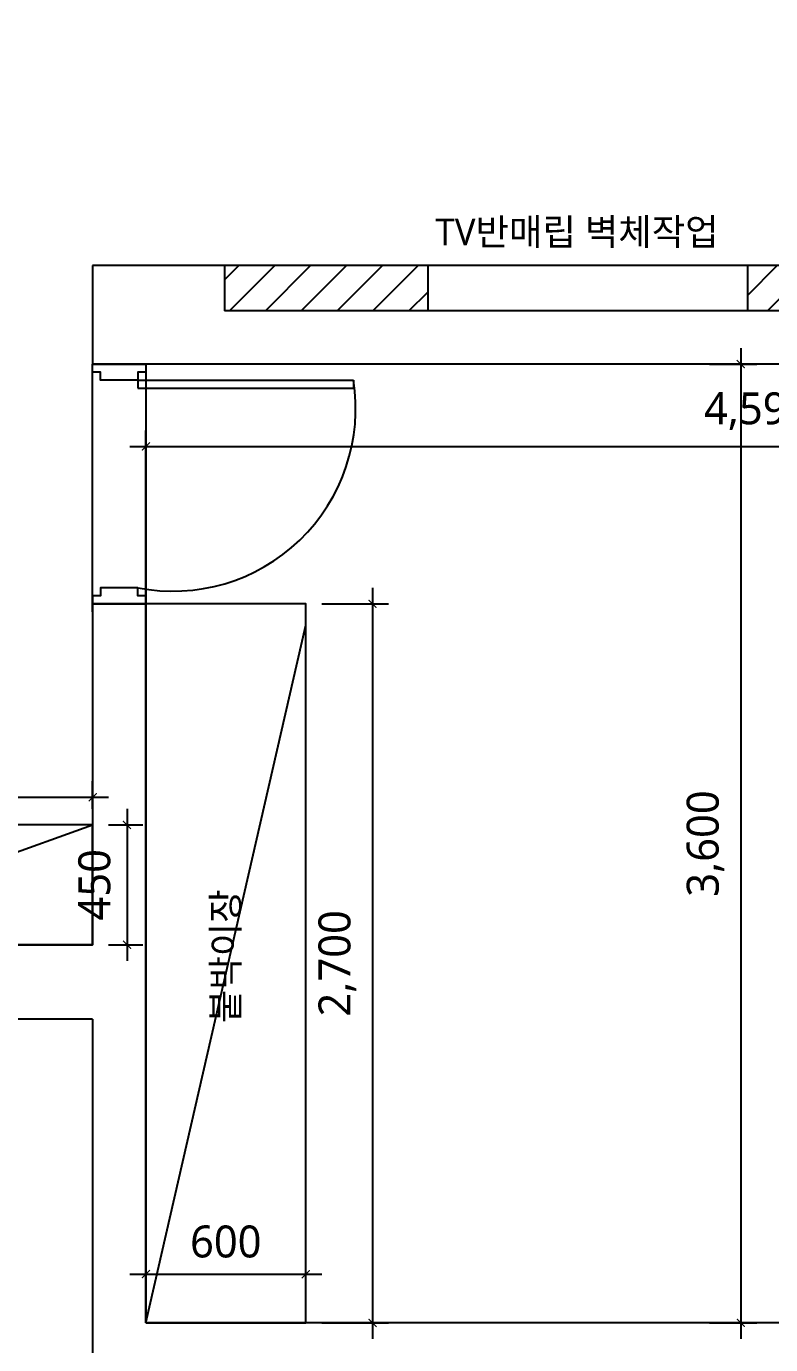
# Model space of a CAD drawing. Header units: millimetres. Extents: x 83042 to 109442, y 67232 to 86252.
# Drawn here: x 95415 to 98209, y 70339 to 75289 of the extents above; entities that cross this region are included whole.
import ezdxf

# ---------------------------------------------------------------- set-up
doc = ezdxf.new("R2010")
doc.units = ezdxf.units.MM
doc.linetypes.add('ACAD_ISO04W100', pattern=[30, 24, -3, 0, -3])
for name, color, linetype in [('06-FUR', 6, 'Continuous'), ('DIM', 7, 'Continuous'), ('F-WALL2', 3, 'Continuous'), ('text', 7, 'Continuous'), ('도면층2', 2, 'Continuous'), ('도면층4', 4, 'Continuous'), ('면적', 241, 'ACAD_ISO04W100')]:
    doc.layers.add(name, color=color, linetype=linetype)
doc.styles.add('HY 울릉도 L', font='malgun.ttf')
doc.styles.add('N 맑은고딕', font='malgun.ttf')
doc.styles.add('YOURNAME', font='malgun.ttf')
doc.dimstyles.new('60', dxfattribs={"dimscale": 60, "dimtxt": 2, "dimasz": 1, "dimexe": 1, "dimexo": 1, "dimgap": 1, "dimtad": 1, "dimdec": 0, "dimrnd": 0.05, "dimdsep": 46, "dimlunit": 6, "dimtxsty": 'HY 울릉도 L', "dimblk": 'ARCHTICK', "dimcen": 2.5, "dimdle": 1, "dimclrd": 133, "dimclre": 133, "dimclrt": 30, "dimadec": 0, "dimazin": 0, "dimtfac": 1, "dimtdec": 0, "dimtix": 1, "dimtmove": 2, "dimatfit": 3, "dimldrblk": 'ARCHTICK', "dimfxl": 1, "dimlwd": -1, "dimlwe": -1, "dimarcsym": 0})
doc.dimstyles.new('YOURNAME-50', dxfattribs={"dimscale": 50, "dimtxt": 1.8, "dimasz": 0.9, "dimexe": 1, "dimexo": 3, "dimgap": 0.7, "dimtad": 1, "dimdec": 0, "dimzin": 0, "dimdsep": 46, "dimtxsty": 'YOURNAME', "dimblk": 'ARCHTICK', "dimcen": 0, "dimclrd": 1, "dimclre": 1, "dimclrt": 7, "dimadec": 0, "dimazin": 0, "dimtfac": 1, "dimtdec": 0, "dimtix": 1, "dimtmove": 2, "dimatfit": 3, "dimldrblk": 'ARCHTICK', "dimfxl": 1, "dimtolj": 1, "dimtzin": 0, "dimarcsym": 0})

# ---------------------------------------------------------------- blocks, each defined once
blk = doc.blocks.new('_ARCHTICK')
at = {"color": 0, "linetype": 'ByBlock', "const_width": 0.075}
blk.add_lwpolyline([(-0.25, -0.25), (0.25, 0.25)], dxfattribs=at)
blk = doc.blocks.new('*D115')
at = {"layer": 'Defpoints', "color": 0, "transparency": 16777216}
for p in [(98984, 80611), (99164, 80611), (99164, 80522.5), (95664, 72291), (95664, 71841), (95793.1, 71841)]:
    blk.add_point(p, dxfattribs=at)
at = {"layer": 'DIM', "color": 133, "transparency": 16777216}
for p, q in [((95793.1, 72351), (95793.1, 71781)), ((95724, 72291), (95853.1, 72291)), ((95724, 71841), (95853.1, 71841))]:
    blk.add_line(p, q, dxfattribs=at)
at = {"layer": '면적', "color": 1, "lineweight": -2, "transparency": 16777216}
for p, q in [((98984, 80522.5), (98939, 80522.5)), ((98984, 80522.5), (99164, 80522.5)), ((99164, 80522.5), (99209, 80522.5)), ((98984, 80461), (98984, 80472.5)), ((99164, 80461), (99164, 80472.5))]:
    blk.add_line(p, q, dxfattribs=at)
at = {"layer": 'DIM', "color": 133, "transparency": 16777216, "xscale": 60, "yscale": 60, "zscale": 60}
for p, rotation in [((95793.1, 72291), 90), ((95793.1, 71841), 270)]:
    blk.add_blockref('_ARCHTICK', p, dxfattribs=dict(at, rotation=rotation))
at = {"layer": '면적', "color": 1, "lineweight": -2, "transparency": 16777216, "xscale": 45, "yscale": 45, "zscale": 45}
blk.add_blockref('_ARCHTICK', (98984, 80522.5), dxfattribs=at)
at = {"layer": '면적', "color": 1, "lineweight": -2, "transparency": 16777216, "xscale": 45, "yscale": 45, "zscale": 45, "rotation": 180}
blk.add_blockref('_ARCHTICK', (99164, 80522.5), dxfattribs=at)
at = {"layer": 'DIM', "color": 30, "transparency": 16777216, "insert": (95671.1, 72066), "char_height": 120, "attachment_point": 5, "rotation": 90, "style": 'HY 울릉도 L'}
blk.add_mtext('450', dxfattribs=at)
at = {"layer": '면적', "color": 7, "transparency": 16777216, "insert": (99074, 80602.5), "char_height": 90, "attachment_point": 5, "style": 'YOURNAME'}
blk.add_mtext('\\A1;180', dxfattribs=at)
blk = doc.blocks.new('*D114')
at = {"layer": 'Defpoints', "color": 0, "transparency": 16777216}
for p in [(95664, 72394.8), (94404, 72291), (95664, 72291)]:
    blk.add_point(p, dxfattribs=at)
at = {"layer": 'DIM', "color": 133, "transparency": 16777216}
for p, q in [((94404, 72351), (94404, 72454.8)), ((95664, 72351), (95664, 72454.8)), ((94344, 72394.8), (95724, 72394.8))]:
    blk.add_line(p, q, dxfattribs=at)
at = {"layer": 'DIM', "color": 133, "transparency": 16777216, "xscale": 60, "yscale": 60, "zscale": 60, "rotation": 180}
blk.add_blockref('_ARCHTICK', (94404, 72394.8), dxfattribs=at)
at = {"layer": 'DIM', "color": 133, "transparency": 16777216, "xscale": 60, "yscale": 60, "zscale": 60}
blk.add_blockref('_ARCHTICK', (95664, 72394.8), dxfattribs=at)
at = {"layer": 'DIM', "color": 30, "transparency": 16777216, "insert": (95034, 72527.2), "char_height": 120, "attachment_point": 5, "style": 'HY 울릉도 L'}
blk.add_mtext('1,260', dxfattribs=at)
blk = doc.blocks.new('*D116')
at = {"layer": 'Defpoints', "color": 0, "transparency": 16777216}
for p in [(97919.7, 74021), (97919.7, 70421), (98097.4, 70421)]:
    blk.add_point(p, dxfattribs=at)
at = {"layer": 'DIM', "color": 133, "transparency": 16777216}
for p, q in [((98097.4, 74081), (98097.4, 70361)), ((97979.7, 74021), (98157.4, 74021)), ((97979.7, 70421), (98157.4, 70421))]:
    blk.add_line(p, q, dxfattribs=at)
at = {"layer": 'DIM', "color": 133, "transparency": 16777216, "xscale": 60, "yscale": 60, "zscale": 60}
for p, rotation in [((98097.4, 74021), 90), ((98097.4, 70421), 270)]:
    blk.add_blockref('_ARCHTICK', p, dxfattribs=dict(at, rotation=rotation))
at = {"layer": 'DIM', "color": 30, "transparency": 16777216, "insert": (97965.3, 72221), "char_height": 120, "attachment_point": 5, "rotation": 90, "style": 'HY 울릉도 L'}
blk.add_mtext('3,600', dxfattribs=at)
blk = doc.blocks.new('*D117')
at = {"layer": 'Defpoints', "color": 0, "transparency": 16777216}
for p in [(100454, 73712.4), (95864, 72864.5), (100454, 72864.5)]:
    blk.add_point(p, dxfattribs=at)
at = {"layer": 'DIM', "color": 133, "transparency": 16777216}
for p, q in [((95864, 72924.5), (95864, 73772.4)), ((100454, 72924.5), (100454, 73772.4)), ((95804, 73712.4), (100514, 73712.4))]:
    blk.add_line(p, q, dxfattribs=at)
at = {"layer": 'DIM', "color": 133, "transparency": 16777216, "xscale": 60, "yscale": 60, "zscale": 60, "rotation": 180}
blk.add_blockref('_ARCHTICK', (95864, 73712.4), dxfattribs=at)
at = {"layer": 'DIM', "color": 133, "transparency": 16777216, "xscale": 60, "yscale": 60, "zscale": 60}
blk.add_blockref('_ARCHTICK', (100454, 73712.4), dxfattribs=at)
at = {"layer": 'DIM', "color": 30, "transparency": 16777216, "insert": (98159, 73844.4), "char_height": 120, "attachment_point": 5, "style": 'HY 울릉도 L'}
blk.add_mtext('4,590', dxfattribs=at)
blk = doc.blocks.new('*D133')
at = {"layer": 'Defpoints', "color": 0, "transparency": 16777216}
for p in [(96464, 73121), (96464, 70421), (96714.7, 70421)]:
    blk.add_point(p, dxfattribs=at)
at = {"layer": 'DIM', "color": 133, "transparency": 16777216}
for p, q in [((96714.7, 73181), (96714.7, 70361)), ((96524, 73121), (96774.7, 73121)), ((96524, 70421), (96774.7, 70421))]:
    blk.add_line(p, q, dxfattribs=at)
at = {"layer": 'DIM', "color": 133, "transparency": 16777216, "xscale": 60, "yscale": 60, "zscale": 60}
for p, rotation in [((96714.7, 73121), 90), ((96714.7, 70421), 270)]:
    blk.add_blockref('_ARCHTICK', p, dxfattribs=dict(at, rotation=rotation))
at = {"layer": 'DIM', "color": 30, "transparency": 16777216, "insert": (96582.7, 71771), "char_height": 120, "attachment_point": 5, "rotation": 90, "style": 'HY 울릉도 L'}
blk.add_mtext('2,700', dxfattribs=at)
blk = doc.blocks.new('*D134')
at = {"layer": 'Defpoints', "color": 0, "transparency": 16777216}
for p in [(96464, 70603.8), (95864, 70421), (96464, 70421)]:
    blk.add_point(p, dxfattribs=at)
at = {"layer": 'DIM', "color": 133, "transparency": 16777216}
for p, q in [((95864, 70481), (95864, 70663.8)), ((96464, 70481), (96464, 70663.8)), ((95804, 70603.8), (96524, 70603.8))]:
    blk.add_line(p, q, dxfattribs=at)
at = {"layer": 'DIM', "color": 133, "transparency": 16777216, "xscale": 60, "yscale": 60, "zscale": 60, "rotation": 180}
blk.add_blockref('_ARCHTICK', (95864, 70603.8), dxfattribs=at)
at = {"layer": 'DIM', "color": 133, "transparency": 16777216, "xscale": 60, "yscale": 60, "zscale": 60}
blk.add_blockref('_ARCHTICK', (96464, 70603.8), dxfattribs=at)
at = {"layer": 'DIM', "color": 30, "transparency": 16777216, "insert": (96164, 70725.8), "char_height": 120, "attachment_point": 5, "style": 'HY 울릉도 L'}
blk.add_mtext('600', dxfattribs=at)

msp = doc.modelspace()

# ---------------------------------------------------------------- hatches: boundary and pattern name
at = {"layer": 'F-WALL2'}
h = msp.add_hatch(dxfattribs=at)
h.set_pattern_fill('ANSI31', color=256, scale=30)
h.paths.add_polyline_path([(98122, 74391), (98122, 74221), (99164, 74221), (99164, 74391)])
h.paths.add_polyline_path([(96159.4, 74391), (96159.4, 74221), (96922, 74221), (96922, 74391)])

# ---------------------------------------------------------------- linework, layer by layer
at = {"layer": '06-FUR'}
for p, q in [((95864, 70421), (96464, 73041)), ((94404, 71841), (95664, 72291))]:
    msp.add_line(p, q, dxfattribs=at)
for points in [[(95864, 70421), (96464, 70421), (96464, 73121), (95864, 73121)], [(94404, 71841), (95664, 71841), (95664, 72291), (94404, 72291)]]:
    msp.add_lwpolyline(points, close=True, dxfattribs=at)
at = {"layer": 'F-WALL2'}
for p, q in [((96922, 74391), (96159.4, 74391)), ((96922, 74391), (96922, 74221)), ((98122, 74391), (96922, 74391)), ((99164, 74391), (98122, 74391)), ((98122, 74391), (98122, 74221))]:
    msp.add_line(p, q, dxfattribs=at)
at = {"layer": '도면층2'}
for p, q in [((95664, 74391), (95664, 74021)), ((96159.4, 74391), (95664, 74391)), ((96159.4, 74391), (96159.4, 74221)), ((99164, 74221), (96159.4, 74221)), ((100854, 74021), (95864, 74021)), ((95664, 73121), (95664, 71841)), ((95864, 73121), (95664, 73121)), ((95864, 70421), (95864, 73121)), ((95664, 71841), (94404, 71841)), ((95664, 71561), (92004, 71561)), ((95664, 71561), (95664, 70221)), ((99364, 70421), (95864, 70421))]:
    msp.add_line(p, q, dxfattribs=at)
at = {"layer": '도면층4'}
for p, q in [((95664, 74021), (95864, 74021)), ((95864, 74021), (95664, 74021)), ((95864, 74021), (95864, 73121)), ((95664, 73091), (95664, 73991)), ((95834, 73961), (96644, 73961)), ((95834, 73961), (95834, 73931)), ((96644, 73961), (96644, 73931)), ((95834, 73931), (96643.5, 73931)), ((95864, 73121), (95664, 73121))]:
    msp.add_line(p, q, dxfattribs=at)
for points in [[(95864, 74021), (95864, 73991), (95834, 73991), (95834, 73961), (95694, 73961), (95694, 73991), (95664, 73991), (95664, 74021), (95864, 74021)], [(95864, 73121), (95864, 73151), (95834, 73151), (95834, 73181), (95694, 73181), (95694, 73151), (95664, 73151), (95664, 73121), (95864, 73121)]]:
    msp.add_lwpolyline(points, dxfattribs=at)
msp.add_arc((95965.2, 73854.9), 686.5, 258.9875, 8.8899, dxfattribs=at)

# ---------------------------------------------------------------- texts
at = {"layer": 'text', "insert": (96951.2, 74567.8), "char_height": 100, "attachment_point": 1, "style": 'N 맑은고딕'}
msp.add_mtext_dynamic_manual_height_columns('TV반매립 벽체작업', width=3709.595, gutter_width=303.7, heights=[65.5], dxfattribs=at)
at = {"layer": 'text', "insert": (96112.4, 71546.8), "char_height": 100, "attachment_point": 1, "rotation": 90, "style": 'N 맑은고딕'}
msp.add_mtext_dynamic_manual_height_columns('붙박이장', width=3709.595, gutter_width=303.7, heights=[65.5], dxfattribs=at)

# ---------------------------------------------------------------- dimensions: what is measured, and where the dimension line sits
at = {"layer": 'DIM'}
for base, p1, p2, picture, middle in [((95793.1, 71841), (95664, 72291), (95664, 71841), '*D115', (95671.1, 72066)), ((98097.4, 70421), (97919.7, 74021), (97919.7, 70421), '*D116', (97965.3, 72221)), ((96714.7, 70421), (96464, 73121), (96464, 70421), '*D133', (96582.7, 71771))]:
    dim = msp.add_linear_dim(base=base, p1=p1, p2=p2, angle=90, dimstyle='60', dxfattribs=at)
    dim.commit()
    dim.dimension.update_dxf_attribs({"geometry": picture, "text_midpoint": middle})
for base, p1, p2, picture, middle in [((100454, 73712.4), (95864, 72864.5), (100454, 72864.5), '*D117', (98159, 73844.4)), ((95664, 72394.8), (94404, 72291), (95664, 72291), '*D114', (95034, 72527.2)), ((96464, 70603.8), (95864, 70421), (96464, 70421), '*D134', (96164, 70725.8))]:
    dim = msp.add_linear_dim(base=base, p1=p1, p2=p2, dimstyle='60', dxfattribs=at)
    dim.commit()
    dim.dimension.update_dxf_attribs({"geometry": picture, "text_midpoint": middle})
at = {"layer": '면적'}
dim = msp.add_linear_dim(base=(99164, 80522.5), p1=(98984, 80611), p2=(99164, 80611), dimstyle='YOURNAME-50', dxfattribs=at)
dim.commit()
dim.dimension.update_dxf_attribs({"geometry": '*D115', "text_midpoint": (99074, 80602.5)})

doc.saveas('drawing.dxf')
